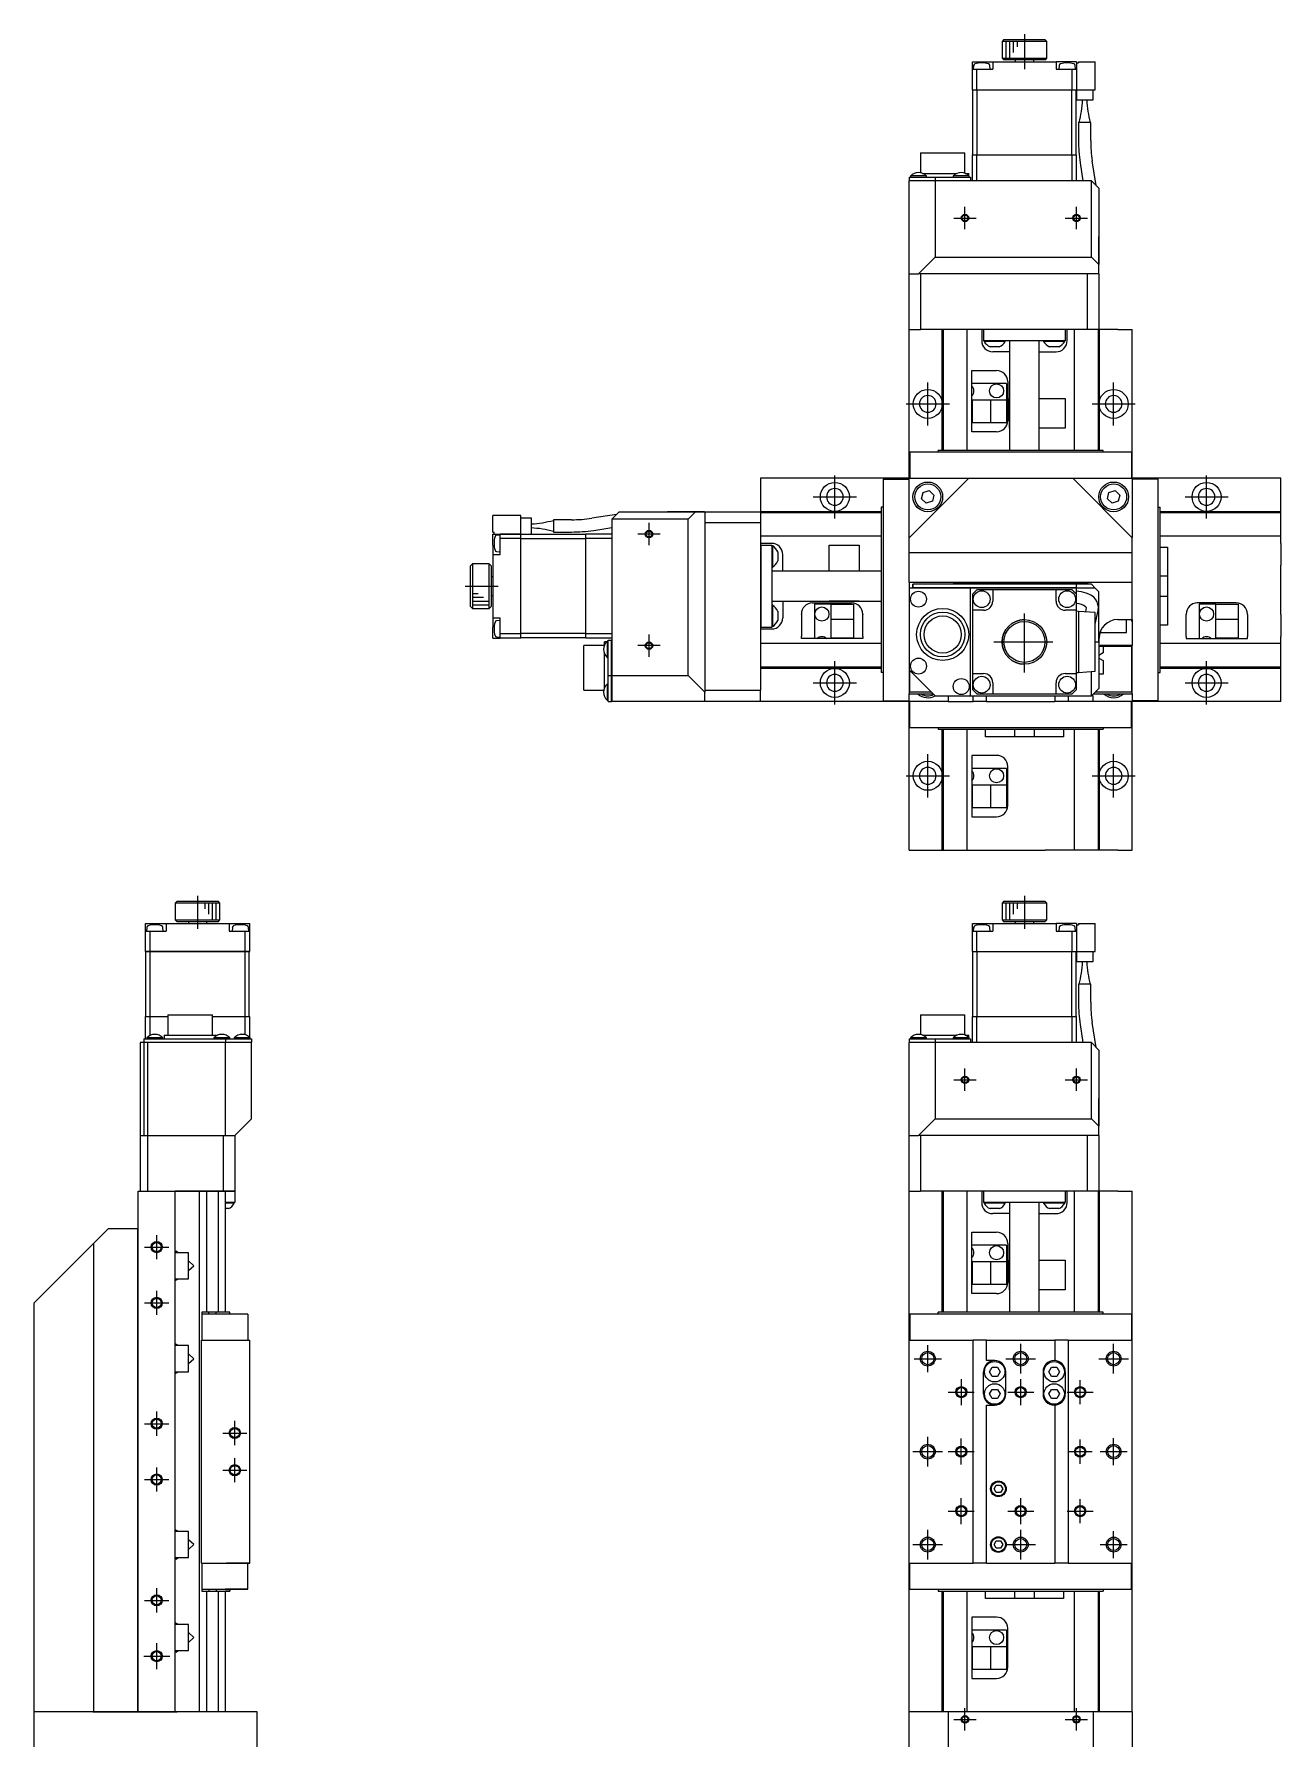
# Model space of a CAD drawing. Extents: x -1 to 923, y -8 to 767.
# Drawn here: x 118 to 453.4, y 308.1 to 766.5 of the extents above; entities that cross this region are included whole.
import ezdxf

# ---------------------------------------------------------------- set-up
doc = ezdxf.new("R2010")
doc.units = 0
doc.header["$LTSCALE"] = 0.5
doc.linetypes.add('CENTER', pattern=[50.8, 31.75, -6.35, 6.35, -6.35])
for name, color, linetype in [('MSM_CENTER', 1, 'CENTER'), ('MSM_CONTINUOUS', 7, 'CONTINUOUS'), ('MSM_NARROW', 5, 'CONTINUOUS')]:
    doc.layers.add(name, color=color, linetype=linetype)

msp = doc.modelspace()

# ---------------------------------------------------------------- linework, layer by layer
at = {"layer": 'MSM_CENTER'}
for p, q in [((384.43, 766.51), (384.43, 757.11)), ((368.43, 714.06), (368.43, 720.06)), ((398.43, 714.06), (398.43, 720.06)), ((365.43, 717.06), (371.43, 717.06)), ((395.43, 717.06), (401.43, 717.06)), ((358.43, 661.26), (358.43, 672.86)), ((408.43, 661.26), (408.43, 672.86)), ((352.63, 667.06), (364.23, 667.06)), ((402.63, 667.06), (414.23, 667.06)), ((333.43, 636.26), (333.43, 647.86)), ((433.43, 636.26), (433.43, 647.86)), ((327.63, 642.06), (339.23, 642.06)), ((427.63, 642.06), (439.23, 642.06)), ((283.43, 629.06), (283.43, 635.06)), ((286.43, 632.06), (280.43, 632.06)), ((233.98, 618.06), (242.88, 618.06)), ((384.43, 594.86), (384.43, 611.26)), ((286.43, 602.06), (280.43, 602.06)), ((283.43, 599.06), (283.43, 605.06)), ((376.23, 603.06), (392.63, 603.06)), ((333.43, 586.26), (333.43, 597.86)), ((433.43, 586.26), (433.43, 597.86)), ((327.63, 592.06), (339.23, 592.06)), ((427.63, 592.06), (439.23, 592.06)), ((358.43, 561.26), (358.43, 572.86)), ((408.43, 561.26), (408.43, 572.86)), ((352.63, 567.06), (364.23, 567.06)), ((402.63, 567.06), (414.23, 567.06)), ((162, 534.77), (162, 525.87)), ((384.43, 534.77), (384.43, 525.87)), ((368.43, 482.32), (368.43, 488.32)), ((398.43, 482.32), (398.43, 488.32)), ((365.43, 485.32), (371.43, 485.32)), ((395.43, 485.32), (401.43, 485.32)), ((147.75, 440.32), (154.25, 440.32)), ((151, 437.07), (151, 443.57)), ((151, 422.07), (151, 428.57)), ((147.75, 425.32), (154.25, 425.32)), ((358.43, 406.67), (358.43, 413.97)), ((383.43, 406.32), (383.43, 414.32)), ((408.43, 406.32), (408.43, 414.32)), ((354.78, 410.32), (362.08, 410.32)), ((379.43, 410.32), (387.43, 410.32)), ((404.43, 410.32), (412.43, 410.32)), ((367.43, 404.82), (367.43, 397.82)), ((383.43, 397.82), (383.43, 404.82)), ((399.43, 398.07), (399.43, 404.57)), ((363.93, 401.32), (370.93, 401.32)), ((379.93, 401.32), (386.93, 401.32)), ((395.93, 401.32), (402.93, 401.32)), ((151, 389.57), (151, 396.07)), ((147.75, 392.82), (154.25, 392.82)), ((168.75, 390.32), (175.25, 390.32)), ((172, 387.07), (172, 393.57)), ((354.43, 385.32), (362.43, 385.32)), ((358.43, 381.32), (358.43, 389.32)), ((363.93, 385.32), (370.93, 385.32)), ((367.43, 381.82), (367.43, 388.82)), ((396.18, 385.32), (402.68, 385.32)), ((399.43, 382.07), (399.43, 388.57)), ((404.78, 385.32), (412.08, 385.32)), ((408.43, 381.67), (408.43, 388.97)), ((151, 374.57), (151, 381.07)), ((172, 377.07), (172, 383.57)), ((147.75, 377.82), (154.25, 377.82)), ((168.75, 380.32), (175.25, 380.32)), ((367.43, 365.82), (367.43, 372.82)), ((383.43, 365.82), (383.43, 372.82)), ((399.43, 366.07), (399.43, 372.57)), ((363.93, 369.32), (370.93, 369.32)), ((379.93, 369.32), (386.93, 369.32)), ((395.93, 369.32), (402.93, 369.32)), ((358.43, 356.32), (358.43, 364.32)), ((383.43, 356.32), (383.43, 364.32)), ((408.43, 356.67), (408.43, 363.97)), ((354.43, 360.32), (362.43, 360.32)), ((379.43, 360.32), (387.43, 360.32)), ((404.78, 360.32), (412.08, 360.32)), ((151, 342.07), (151, 348.57)), ((147.75, 345.32), (154.25, 345.32)), ((147.5, 330.32), (154.5, 330.32)), ((151, 326.82), (151, 333.82)), ((365.43, 313.32), (371.43, 313.32)), ((368.43, 310.32), (368.43, 316.32)), ((395.43, 313.32), (401.43, 313.32)), ((398.43, 310.32), (398.43, 316.32))]:
    msp.add_line(p, q, dxfattribs=at)
at = {"layer": 'MSM_CONTINUOUS'}
for p, q in [((378.93, 765.06), (378.43, 764.56)), ((390.43, 764.56), (378.43, 764.56)), ((378.43, 764.56), (378.43, 760.06)), ((378.93, 765.06), (389.93, 765.06)), ((390.43, 764.56), (389.93, 765.06)), ((390.43, 760.06), (390.43, 764.56)), ((370.43, 751.56), (370.43, 759.06)), ((370.43, 759.06), (375.93, 759.06)), ((370.43, 757.06), (375.93, 757.06)), ((370.77, 758.05), (370.68, 757.06)), ((371.63, 751.56), (371.63, 757.06)), ((375.18, 757.06), (375.09, 758.05)), ((375.93, 759.06), (392.93, 759.06)), ((375.93, 759.06), (375.93, 757.06)), ((378.43, 760.06), (390.43, 760.06)), ((378.43, 760.06), (378.93, 759.56)), ((389.93, 759.56), (378.93, 759.56)), ((381.93, 759.56), (381.93, 759.06)), ((386.93, 759.06), (386.93, 759.56)), ((389.93, 759.56), (390.43, 760.06)), ((392.93, 759.06), (392.93, 757.06)), ((398.43, 759.06), (392.93, 759.06)), ((392.93, 757.06), (398.43, 757.06)), ((393.77, 758.05), (393.68, 757.06)), ((397.23, 751.56), (397.23, 757.06)), ((398.18, 757.06), (398.09, 758.05)), ((398.43, 759.06), (398.43, 748.76)), ((398.43, 758.76), (398.93, 758.76)), ((398.93, 759.06), (398.93, 758.76)), ((398.93, 759.06), (403.43, 759.06)), ((403.43, 751.56), (403.43, 759.06)), ((370.43, 751.56), (371.63, 751.56)), ((370.53, 734.06), (370.53, 751.56)), ((371.63, 751.56), (397.23, 751.56)), ((371.67, 734.06), (371.67, 751.56)), ((397.19, 734.06), (397.19, 751.56)), ((397.23, 751.56), (403.43, 751.56)), ((398.33, 734.06), (398.33, 751.56)), ((402.83, 748.76), (398.43, 748.76)), ((402.83, 751.56), (402.83, 748.76)), ((402.28, 742.76), (398.98, 742.76)), ((398.98, 742.76), (398.98, 737.9)), ((402.28, 737.9), (402.28, 742.76)), ((356.43, 734.56), (368.43, 734.56)), ((356.43, 734.56), (356.43, 729.22)), ((368.43, 729.09), (368.43, 734.56)), ((370.43, 727.06), (370.43, 734.06)), ((370.43, 734.06), (371.63, 734.06)), ((371.63, 727.06), (371.63, 734.06)), ((371.63, 734.06), (397.23, 734.06)), ((397.23, 727.06), (397.23, 734.06)), ((397.23, 734.06), (398.43, 734.06)), ((398.43, 727.16), (398.43, 734.06)), ((357.01, 729.06), (366.35, 729.06)), ((368.51, 729.06), (369.43, 729.06)), ((369.43, 728.5), (369.43, 729.06)), ((399.41, 731.93), (400.18, 727.06)), ((403.72, 725.77), (402.67, 732.45)), ((353.43, 728.06), (353.43, 727.16)), ((353.43, 728.06), (360.43, 728.06)), ((353.53, 727.06), (353.43, 727.16)), ((353.43, 727.16), (360.43, 727.16)), ((353.43, 702.06), (353.43, 727.06)), ((360.43, 727.06), (353.43, 727.06)), ((358.08, 728.36), (353.78, 728.36)), ((353.78, 728.36), (353.78, 728.06)), ((358.08, 728.06), (358.08, 728.36)), ((360.43, 728.06), (369.93, 728.06)), ((360.43, 728.06), (360.43, 727.16)), ((360.43, 727.16), (369.93, 727.16)), ((360.47, 727.06), (360.43, 727.16)), ((360.43, 727.06), (360.43, 706.56)), ((402.43, 727.06), (360.43, 727.06)), ((369.58, 728.36), (365.28, 728.36)), ((365.28, 728.36), (365.28, 728.06)), ((369.58, 728.06), (369.58, 728.36)), ((369.93, 727.16), (369.83, 727.06)), ((369.93, 728.06), (369.93, 727.16)), ((398.33, 727.06), (398.43, 727.16)), ((402.43, 706.56), (402.43, 727.06)), ((402.43, 727.06), (404.43, 725.06)), ((404.43, 725.06), (404.43, 704.56)), ((404.43, 725.06), (404.43, 712.06)), ((404.43, 702.06), (404.43, 712.06)), ((355.93, 702.06), (360.43, 706.56)), ((360.43, 706.56), (402.43, 706.56)), ((402.43, 706.56), (404.43, 704.56)), ((353.43, 687.06), (353.43, 702.06)), ((353.43, 702.06), (355.93, 702.06)), ((384.43, 702.06), (355.93, 702.06)), ((384.43, 702.06), (356.43, 702.06)), ((356.43, 702.06), (356.43, 687.06)), ((404.43, 702.06), (384.43, 702.06)), ((401.43, 702.06), (384.43, 702.06)), ((401.43, 687.06), (401.43, 702.06)), ((404.43, 702.06), (404.43, 687.06)), ((353.43, 647.06), (353.43, 687.06)), ((353.43, 687.06), (356.43, 687.06)), ((401.43, 687.06), (356.43, 687.06)), ((362.33, 654.56), (362.33, 687.06)), ((362.63, 654.56), (362.63, 687.06)), ((368.98, 654.56), (368.98, 687.06)), ((372.93, 687.06), (372.93, 684.06)), ((373.43, 687.06), (373.43, 684.06)), ((395.43, 684.06), (373.43, 684.06)), ((373.58, 684.06), (373.58, 683.86)), ((379.28, 683.86), (373.58, 683.86)), ((379.28, 683.86), (379.28, 684.06)), ((380.43, 684.06), (380.43, 654.56)), ((388.43, 654.56), (388.43, 684.06)), ((389.58, 684.06), (389.58, 683.86)), ((395.28, 683.86), (389.58, 683.86)), ((395.28, 683.86), (395.28, 684.06)), ((395.43, 687.06), (395.43, 684.06)), ((395.93, 684.06), (395.93, 687.06)), ((397.88, 654.56), (397.88, 687.06)), ((404.53, 687.06), (401.43, 687.06)), ((404.23, 687.06), (404.23, 654.56)), ((404.53, 687.06), (404.53, 654.56)), ((409.53, 687.06), (404.53, 687.06)), ((409.53, 687.06), (413.43, 687.06)), ((413.43, 647.06), (413.43, 687.06)), ((377.65, 682.41), (375.21, 682.41)), ((380.43, 681.06), (375.93, 681.06)), ((388.43, 681.06), (392.93, 681.06)), ((393.65, 682.41), (391.21, 682.41)), ((370.3, 676.06), (376.93, 676.06)), ((370.3, 659.56), (370.3, 676.06)), ((379.63, 672.56), (370.3, 672.56)), ((379.63, 672.56), (379.63, 662.06)), ((379.93, 673.06), (379.93, 662.56)), ((379.63, 668.06), (370.3, 668.06)), ((370.43, 662.06), (370.43, 668.06)), ((375.43, 662.06), (375.43, 668.06)), ((380.43, 660.56), (380.43, 668.56)), ((388.43, 668.56), (395.43, 668.56)), ((395.43, 668.56), (395.43, 660.56)), ((370.3, 662.06), (379.63, 662.06)), ((395.43, 660.56), (388.43, 660.56)), ((376.93, 659.56), (370.3, 659.56)), ((353.63, 654.06), (353.63, 647.06)), ((413.23, 654.06), (353.63, 654.06)), ((405.63, 654.56), (361.23, 654.56)), ((361.23, 654.06), (361.23, 654.56)), ((405.63, 654.06), (405.63, 654.56)), ((413.23, 654.06), (413.23, 647.06)), ((313.43, 647.06), (313.43, 635.06)), ((353.43, 647.06), (313.43, 647.06)), ((346.43, 646.86), (346.43, 587.26)), ((346.43, 646.86), (353.43, 646.86)), ((353.43, 631.06), (369.43, 647.06)), ((353.43, 631.26), (353.43, 647.06)), ((353.43, 647.06), (369.43, 647.06)), ((369.43, 647.06), (397.43, 647.06)), ((397.43, 647.06), (413.43, 631.06)), ((397.43, 647.06), (413.43, 647.06)), ((413.43, 647.06), (413.43, 631.16)), ((453.43, 647.06), (413.43, 647.06)), ((420.43, 646.86), (413.43, 646.86)), ((420.43, 587.26), (420.43, 646.86)), ((453.43, 629.56), (453.43, 647.06)), ((356.77, 641.56), (357.17, 643.25)), ((357.17, 643.25), (358.83, 643.75)), ((358.83, 643.75), (360.09, 642.56)), ((360.09, 642.56), (359.69, 640.88)), ((406.77, 641.56), (407.17, 643.25)), ((407.17, 643.25), (408.83, 643.75)), ((408.83, 643.75), (410.09, 642.56)), ((410.09, 642.56), (409.69, 640.88)), ((274.72, 637.36), (268.05, 636.3)), ((273.43, 636.06), (275.43, 638.06)), ((275.43, 638.06), (295.93, 638.06)), ((275.43, 638.06), (288.43, 638.06)), ((298.33, 638.06), (288.43, 638.06)), ((293.93, 636.06), (295.93, 638.06)), ((295.93, 638.06), (298.33, 638.06)), ((298.43, 637.96), (298.33, 638.06)), ((298.43, 638.06), (313.33, 638.06)), ((298.43, 637.96), (298.43, 618.07)), ((313.43, 637.96), (313.33, 638.06)), ((313.43, 638.16), (345.93, 638.16)), ((313.43, 637.86), (345.93, 637.86)), ((345.93, 639.26), (345.93, 594.86)), ((346.43, 639.26), (345.93, 639.26)), ((358.03, 640.38), (356.77, 641.56)), ((359.69, 640.88), (358.03, 640.38)), ((408.03, 640.38), (406.77, 641.56)), ((409.69, 640.88), (408.03, 640.38)), ((420.43, 639.26), (420.93, 639.26)), ((420.93, 594.86), (420.93, 639.26)), ((420.93, 638.16), (453.43, 638.16)), ((420.93, 637.86), (453.43, 637.86)), ((248.93, 637.06), (241.43, 637.06)), ((241.43, 632.56), (241.43, 637.06)), ((248.93, 637.06), (241.43, 637.06)), ((248.93, 630.86), (248.93, 637.06)), ((248.93, 636.46), (251.73, 636.46)), ((248.93, 636.46), (251.73, 636.46)), ((251.73, 636.46), (251.73, 632.06)), ((257.73, 635.91), (257.73, 632.61)), ((262.59, 635.91), (257.73, 635.91)), ((268.56, 633.04), (273.43, 633.81)), ((293.93, 636.06), (273.43, 636.06)), ((273.43, 636.06), (273.43, 594.06)), ((293.93, 594.06), (293.93, 636.06)), ((298.43, 635.06), (298.43, 618.07)), ((313.43, 635.06), (298.43, 635.06)), ((313.43, 635.06), (313.43, 590.06)), ((241.43, 632.56), (241.73, 632.56)), ((241.43, 632.06), (248.93, 632.06)), ((241.43, 629.06), (241.43, 632.06)), ((241.43, 629.06), (241.43, 626.56)), ((241.73, 632.06), (241.73, 632.56)), ((243.43, 631.81), (242.44, 631.73)), ((248.93, 632.06), (243.43, 632.06)), ((243.43, 630.86), (243.43, 632.06)), ((248.93, 630.86), (243.43, 630.86)), ((243.43, 626.56), (243.43, 630.86)), ((248.93, 632.06), (251.73, 632.06)), ((266.43, 631.96), (248.93, 631.96)), ((266.43, 631.96), (248.93, 631.96)), ((248.93, 605.26), (248.93, 630.86)), ((266.43, 630.82), (248.93, 630.82)), ((257.73, 632.61), (262.59, 632.61)), ((266.43, 630.86), (266.43, 632.06)), ((273.33, 632.06), (266.43, 632.06)), ((273.43, 630.86), (266.43, 630.86)), ((266.43, 605.26), (266.43, 630.86)), ((273.43, 631.96), (273.33, 632.06)), ((345.93, 631.51), (313.43, 631.51)), ((316.43, 629.56), (313.43, 629.56)), ((313.43, 629.06), (313.53, 629.06)), ((313.53, 629.06), (313.53, 607.06)), ((313.53, 629.06), (316.43, 629.06)), ((316.43, 629.06), (316.43, 607.06)), ((316.63, 628.91), (316.43, 628.91)), ((316.63, 628.91), (316.63, 623.21)), ((331.93, 629.06), (339.93, 629.06)), ((331.93, 622.06), (331.93, 629.06)), ((339.93, 629.06), (339.93, 622.06)), ((353.43, 631.26), (353.53, 631.26)), ((353.43, 619.06), (353.43, 631.26)), ((353.53, 631.26), (353.53, 631.16)), ((413.43, 631.16), (413.33, 631.16)), ((413.43, 619.06), (413.43, 631.16)), ((453.43, 631.51), (420.93, 631.51)), ((420.93, 628.56), (422.93, 628.56)), ((422.93, 628.56), (422.93, 620.77)), ((453.43, 629.56), (453.43, 623.66)), ((235.93, 624.06), (235.43, 623.56)), ((235.43, 612.56), (235.43, 623.56)), ((240.43, 624.06), (235.93, 624.06)), ((235.93, 624.06), (235.93, 612.06)), ((240.93, 623.56), (240.43, 624.06)), ((240.43, 612.06), (240.43, 624.06)), ((240.93, 623.56), (240.93, 612.56)), ((241.43, 626.56), (243.43, 626.56)), ((241.43, 626.56), (241.43, 607.06)), ((242.44, 627.4), (243.43, 627.31)), ((318.08, 627.29), (318.08, 624.84)), ((319.43, 622.06), (319.43, 626.56)), ((413.43, 627.06), (353.43, 627.06)), ((453.43, 610.47), (453.43, 623.66)), ((241.43, 620.56), (240.93, 620.56)), ((316.43, 623.21), (316.63, 623.21)), ((345.93, 622.06), (316.43, 622.06)), ((353.43, 619.16), (353.53, 619.06)), ((413.43, 619.06), (353.43, 619.06)), ((353.43, 619.06), (353.43, 617.56)), ((353.43, 619.06), (353.43, 617.56)), ((365.43, 618.76), (365.43, 619.06)), ((401.43, 619.06), (401.43, 618.76)), ((401.43, 619.06), (401.43, 618.76)), ((413.33, 619.06), (413.43, 619.16)), ((413.43, 609.06), (413.43, 619.06)), ((422.93, 620.77), (420.93, 620.77)), ((422.93, 620.77), (422.93, 607.56)), ((240.93, 615.56), (241.43, 615.56)), ((298.43, 618.07), (298.43, 589.56)), ((298.43, 618.07), (298.43, 590.06)), ((353.43, 617.56), (353.43, 595.56)), ((403.43, 617.56), (353.43, 617.56)), ((354.43, 618.56), (354.43, 617.56)), ((402.43, 618.56), (354.43, 618.56)), ((354.43, 617.56), (354.43, 618.56)), ((354.43, 617.66), (398.43, 617.66)), ((401.43, 618.76), (365.43, 618.76)), ((369.93, 588.56), (369.93, 617.56)), ((371.63, 617.06), (370.43, 615.86)), ((370.43, 615.86), (370.43, 590.26)), ((397.23, 617.06), (371.63, 617.06)), ((375.93, 617.06), (375.93, 614.06)), ((392.93, 614.06), (392.93, 617.06)), ((398.43, 615.86), (397.23, 617.06)), ((398.43, 617.66), (398.33, 617.56)), ((398.43, 617.66), (398.43, 618.56)), ((398.43, 615.86), (398.43, 617.56)), ((398.43, 590.26), (398.43, 615.86)), ((403.43, 617.56), (402.43, 618.56)), ((404.43, 616.56), (403.43, 617.56)), ((404.43, 603.06), (404.43, 616.56)), ((420.93, 615.36), (422.93, 615.36)), ((235.43, 612.56), (235.93, 612.06)), ((235.93, 612.06), (240.43, 612.06)), ((240.43, 612.06), (240.93, 612.56)), ((316.43, 614.06), (345.93, 614.06)), ((316.63, 612.91), (316.43, 612.91)), ((316.63, 612.91), (316.63, 607.21)), ((318.08, 611.29), (318.08, 608.84)), ((319.43, 614.06), (319.43, 609.56)), ((324.43, 610.47), (324.43, 610.56)), ((324.43, 610.47), (324.43, 604.56)), ((327.43, 613.56), (337.93, 613.56)), ((332.43, 613.26), (327.93, 613.26)), ((327.93, 613.26), (327.93, 603.94)), ((339.93, 614.06), (331.93, 614.06)), ((332.43, 609.06), (332.43, 613.26)), ((332.43, 613.26), (338.43, 613.26)), ((338.43, 613.26), (338.43, 609.06)), ((340.93, 610.56), (340.93, 610.47)), ((340.93, 604.56), (340.93, 610.47)), ((373.43, 611.56), (370.43, 611.56)), ((398.43, 611.56), (395.43, 611.56)), ((398.93, 611.28), (398.43, 611.31)), ((398.93, 611.28), (398.93, 594.85)), ((403.43, 610.96), (398.93, 611.28)), ((401.08, 612.27), (400.82, 611.15)), ((400.96, 612.43), (401.04, 612.33)), ((401.04, 612.33), (401.08, 612.26)), ((403.43, 607.8), (404.3, 611.52)), ((403.43, 595.16), (403.43, 610.96)), ((427.93, 610.56), (427.93, 610.47)), ((427.93, 604.56), (427.93, 610.47)), ((441.43, 613.56), (430.93, 613.56)), ((435.93, 613.26), (431.43, 613.26)), ((431.43, 613.26), (431.43, 603.94)), ((435.93, 609.06), (435.93, 613.26)), ((435.93, 613.26), (441.93, 613.26)), ((441.93, 613.26), (441.93, 609.06)), ((444.43, 610.47), (444.43, 610.56)), ((444.43, 610.47), (444.43, 604.56)), ((453.43, 610.47), (453.43, 604.56)), ((241.43, 609.56), (243.43, 609.56)), ((241.43, 604.06), (241.43, 607.06)), ((243.43, 608.81), (242.44, 608.73)), ((243.43, 605.26), (243.43, 609.56)), ((243.43, 604.06), (243.43, 605.26)), ((248.93, 605.26), (243.43, 605.26)), ((266.43, 605.31), (248.93, 605.31)), ((248.93, 604.06), (248.93, 605.26)), ((266.43, 604.06), (266.43, 605.26)), ((273.43, 605.26), (266.43, 605.26)), ((313.53, 607.06), (313.43, 607.06)), ((313.43, 606.56), (316.43, 606.56)), ((313.53, 607.06), (316.43, 607.06)), ((316.43, 607.21), (316.63, 607.21)), ((338.43, 609.06), (332.43, 609.06)), ((332.43, 604.06), (332.43, 609.06)), ((338.43, 609.06), (338.43, 604.06)), ((404.93, 606.02), (404.93, 605.56)), ((404.93, 605.56), (411.93, 605.56)), ((409.53, 609.06), (413.43, 609.06)), ((411.93, 605.56), (411.93, 609.06)), ((413.33, 608.56), (413.33, 609.06)), ((413.43, 608.56), (413.33, 608.56)), ((413.43, 609.06), (413.43, 602.06)), ((422.93, 607.56), (420.93, 607.56)), ((441.93, 609.06), (435.93, 609.06)), ((435.93, 604.06), (435.93, 609.06)), ((441.93, 609.06), (441.93, 604.06)), ((241.43, 604.06), (243.43, 604.06)), ((242.44, 604.4), (243.43, 604.31)), ((248.93, 604.06), (243.43, 604.06)), ((266.43, 604.16), (248.93, 604.16)), ((265.93, 590.06), (265.93, 602.06)), ((271.4, 602.06), (265.93, 602.06)), ((273.43, 604.06), (266.43, 604.06)), ((271.43, 602.14), (271.43, 603.06)), ((271.99, 603.06), (271.43, 603.06)), ((272.43, 603.21), (272.14, 603.21)), ((272.14, 603.21), (272.14, 598.91)), ((272.43, 587.06), (272.43, 603.56)), ((272.43, 603.56), (273.33, 603.56)), ((272.43, 603.56), (273.33, 603.56)), ((273.33, 587.06), (273.33, 603.56)), ((273.33, 603.56), (273.43, 603.46)), ((273.43, 603.46), (273.33, 603.56)), ((345.93, 602.62), (313.43, 602.62)), ((324.43, 603.94), (324.43, 604.56)), ((340.93, 603.94), (324.43, 603.94)), ((338.43, 604.06), (332.43, 604.06)), ((332.43, 604.06), (332.43, 603.94)), ((338.43, 603.94), (338.43, 604.06)), ((340.93, 604.56), (340.93, 603.94)), ((403.43, 603.06), (404.43, 603.06)), ((404.43, 603.06), (404.43, 590.56)), ((404.53, 602.56), (404.43, 602.56)), ((404.43, 601.96), (413.23, 601.96)), ((404.53, 602.56), (404.53, 604.06)), ((413.43, 602.06), (404.83, 602.06)), ((404.83, 602.06), (404.83, 601.96)), ((404.83, 602.06), (404.83, 601.96)), ((405.63, 601.96), (405.63, 600.09)), ((413.23, 601.96), (413.23, 589.56)), ((413.43, 589.06), (413.43, 602.06)), ((453.43, 602.62), (420.93, 602.62)), ((427.93, 604.56), (427.93, 603.94)), ((427.93, 603.94), (444.43, 603.94)), ((441.93, 604.06), (435.93, 604.06)), ((435.93, 604.06), (435.93, 603.94)), ((441.93, 603.94), (441.93, 604.06)), ((444.43, 603.94), (444.43, 604.56)), ((453.43, 587.06), (453.43, 604.56)), ((271.43, 590.64), (271.43, 599.99)), ((272.14, 598.91), (272.43, 598.91)), ((345.93, 596.26), (313.43, 596.26)), ((405.63, 600.09), (404.44, 599.4)), ((404.44, 598.73), (405.63, 598.04)), ((405.63, 598.04), (405.63, 594.36)), ((453.43, 596.26), (420.93, 596.26)), ((272.43, 591.71), (272.14, 591.71)), ((272.14, 591.71), (272.14, 587.41)), ((272.43, 594.06), (273.33, 594.06)), ((273.43, 594.11), (273.33, 594.06)), ((273.43, 594.06), (273.43, 587.06)), ((273.43, 594.06), (293.93, 594.06)), ((298.43, 589.56), (293.93, 594.06)), ((345.93, 595.96), (313.43, 595.96)), ((346.43, 594.86), (345.93, 594.86)), ((353.43, 595.56), (360.43, 588.56)), ((353.43, 595.56), (353.43, 589.06)), ((353.43, 595.56), (353.43, 594.56)), ((353.43, 591.56), (353.43, 589.06)), ((353.63, 589.56), (353.63, 595.36)), ((370.43, 594.56), (373.43, 594.56)), ((375.93, 592.06), (375.93, 589.06)), ((392.93, 589.06), (392.93, 592.06)), ((395.43, 594.56), (398.43, 594.56)), ((398.43, 594.81), (398.93, 594.85)), ((398.93, 594.85), (403.43, 595.16)), ((402.43, 588.56), (402.43, 595.09)), ((405.63, 594.36), (404.43, 594.36)), ((420.43, 594.86), (420.93, 594.86)), ((453.43, 595.96), (420.93, 595.96)), ((265.93, 590.06), (271.27, 590.06)), ((272.14, 587.41), (272.43, 587.41)), ((272.43, 587.06), (273.33, 587.06)), ((273.43, 587.16), (273.33, 587.06)), ((298.33, 587.06), (273.43, 587.06)), ((298.33, 587.06), (298.43, 587.16)), ((298.43, 590.06), (313.43, 590.06)), ((298.43, 587.06), (298.43, 589.56)), ((313.33, 587.06), (298.43, 587.06)), ((313.33, 587.06), (313.43, 587.16)), ((313.43, 587.06), (313.43, 590.06)), ((353.43, 587.06), (313.43, 587.06)), ((346.43, 587.26), (353.43, 587.26)), ((353.43, 589.06), (359.93, 589.06)), ((353.43, 587.06), (353.43, 589.06)), ((363.93, 587.06), (353.43, 587.06)), ((353.43, 547.06), (353.43, 587.06)), ((359.43, 589.56), (353.63, 589.56)), ((353.63, 580.06), (353.63, 587.06)), ((360.43, 588.56), (402.43, 588.56)), ((363.93, 588.56), (363.93, 587.06)), ((363.93, 587.06), (370.63, 587.06)), ((370.43, 590.26), (371.63, 589.06)), ((370.63, 587.06), (370.63, 588.56)), ((374.23, 587.06), (370.63, 587.06)), ((371.63, 589.06), (397.23, 589.06)), ((374.23, 587.06), (374.23, 588.56)), ((374.23, 587.06), (392.63, 587.06)), ((392.63, 588.56), (392.63, 587.06)), ((402.93, 587.06), (392.63, 587.06)), ((396.23, 588.56), (396.23, 587.06)), ((397.23, 589.06), (398.43, 590.26)), ((404.43, 590.56), (402.43, 588.56)), ((402.93, 588.56), (402.43, 588.56)), ((402.93, 589.06), (413.43, 589.06)), ((402.93, 587.06), (402.93, 588.56)), ((413.43, 587.06), (402.93, 587.06)), ((413.23, 589.56), (403.43, 589.56)), ((413.23, 580.06), (413.23, 587.06)), ((413.43, 589.06), (413.43, 587.06)), ((420.43, 587.26), (413.43, 587.26)), ((413.43, 547.06), (413.43, 587.06)), ((453.43, 587.06), (413.43, 587.06)), ((353.63, 580.06), (413.23, 580.06)), ((361.23, 580.06), (361.23, 579.56)), ((361.23, 579.56), (405.63, 579.56)), ((362.33, 547.06), (362.33, 579.56)), ((362.63, 547.06), (362.63, 579.56)), ((368.98, 547.06), (368.98, 579.56)), ((373.93, 577.56), (373.93, 579.56)), ((381.72, 579.56), (381.72, 577.56)), ((387.14, 577.56), (387.14, 579.56)), ((394.93, 579.56), (394.93, 577.56)), ((397.88, 547.06), (397.88, 579.56)), ((404.23, 579.56), (404.23, 547.06)), ((404.53, 579.56), (404.53, 547.06)), ((405.63, 580.06), (405.63, 579.56)), ((387.14, 577.56), (373.93, 577.56)), ((394.93, 577.56), (387.14, 577.56)), ((376.93, 572.56), (370.3, 572.56)), ((370.3, 572.56), (370.3, 556.06)), ((379.63, 569.06), (370.3, 569.06)), ((379.63, 569.06), (379.63, 558.56)), ((379.93, 559.06), (379.93, 569.56)), ((379.63, 564.56), (370.3, 564.56)), ((370.43, 558.56), (370.43, 564.56)), ((375.43, 558.56), (375.43, 564.56)), ((370.3, 558.56), (379.63, 558.56)), ((370.3, 556.06), (376.93, 556.06)), ((353.43, 547.06), (362.63, 547.06)), ((362.63, 547.06), (368.98, 547.06)), ((368.98, 547.06), (376.84, 547.06)), ((376.84, 547.06), (390.02, 547.06)), ((404.53, 547.06), (390.02, 547.06)), ((409.53, 547.06), (404.53, 547.06)), ((409.53, 547.06), (413.43, 547.06)), ((156.5, 533.32), (156, 532.82)), ((156, 532.82), (156, 528.32)), ((168, 532.82), (156, 532.82)), ((156.5, 533.32), (167.5, 533.32)), ((168, 532.82), (167.5, 533.32)), ((168, 528.32), (168, 532.82)), ((378.93, 533.32), (378.43, 532.82)), ((390.43, 532.82), (378.43, 532.82)), ((378.43, 532.82), (378.43, 528.32)), ((378.93, 533.32), (389.93, 533.32)), ((390.43, 532.82), (389.93, 533.32)), ((390.43, 528.32), (390.43, 532.82)), ((148, 527.32), (176, 527.32)), ((148, 519.82), (148, 527.32)), ((153.5, 527.32), (153.5, 525.32)), ((156, 528.32), (156.5, 527.82)), ((156, 528.32), (168, 528.32)), ((167.5, 527.82), (156.5, 527.82)), ((159.5, 527.82), (159.5, 527.32)), ((164.5, 527.32), (164.5, 527.82)), ((167.5, 527.82), (168, 528.32)), ((170.5, 527.32), (170.5, 525.32)), ((176, 519.82), (176, 527.32)), ((370.43, 527.32), (375.93, 527.32)), ((370.43, 519.82), (370.43, 527.32)), ((375.93, 527.32), (392.93, 527.32)), ((375.93, 527.32), (375.93, 525.32)), ((378.43, 528.32), (390.43, 528.32)), ((378.43, 528.32), (378.93, 527.82)), ((389.93, 527.82), (378.93, 527.82)), ((381.93, 527.82), (381.93, 527.32)), ((386.93, 527.32), (386.93, 527.82)), ((389.93, 527.82), (390.43, 528.32)), ((398.43, 527.32), (392.93, 527.32)), ((392.93, 527.32), (392.93, 525.32)), ((398.43, 527.32), (398.43, 517.02)), ((398.93, 527.32), (403.43, 527.32)), ((398.93, 527.32), (398.93, 527.02)), ((403.43, 519.82), (403.43, 527.32)), ((148, 525.32), (153.5, 525.32)), ((148.34, 526.31), (148.25, 525.32)), ((149.2, 519.82), (149.2, 525.32)), ((152.75, 525.32), (152.66, 526.31)), ((170.5, 525.32), (176, 525.32)), ((171.34, 526.31), (171.25, 525.32)), ((174.8, 519.82), (174.8, 525.32)), ((175.75, 525.32), (175.66, 526.31)), ((370.43, 525.32), (375.93, 525.32)), ((370.77, 526.31), (370.68, 525.32)), ((371.63, 519.82), (371.63, 525.32)), ((375.18, 525.32), (375.09, 526.31)), ((392.93, 525.32), (398.43, 525.32)), ((393.77, 526.31), (393.68, 525.32)), ((397.23, 519.82), (397.23, 525.32)), ((398.18, 525.32), (398.09, 526.31)), ((398.43, 527.02), (398.93, 527.02)), ((176, 519.82), (148, 519.82)), ((148, 519.82), (176, 519.82)), ((148.1, 502.32), (148.1, 519.82)), ((149.24, 502.32), (149.24, 519.82)), ((174.76, 502.32), (174.76, 519.82)), ((175.9, 502.32), (175.9, 519.82)), ((370.43, 519.82), (371.63, 519.82)), ((370.53, 502.32), (370.53, 519.82)), ((371.63, 519.82), (397.23, 519.82)), ((371.67, 502.32), (371.67, 519.82)), ((397.19, 502.32), (397.19, 519.82)), ((397.23, 519.82), (403.43, 519.82)), ((398.33, 502.32), (398.33, 519.82)), ((402.83, 519.82), (402.83, 517.02)), ((402.83, 517.02), (398.43, 517.02)), ((402.28, 511.02), (398.98, 511.02)), ((398.98, 511.02), (398.98, 506.16)), ((402.28, 506.16), (402.28, 511.02)), ((148, 502.32), (154, 502.32)), ((148, 496.32), (148, 502.32)), ((149.2, 497.22), (149.2, 502.32)), ((154, 502.82), (166, 502.82)), ((154, 502.82), (154, 497.32)), ((166, 497.32), (166, 502.82)), ((166, 502.32), (176, 502.32)), ((174.8, 497.41), (174.8, 502.32)), ((176, 496.76), (176, 502.32)), ((356.43, 502.82), (368.43, 502.82)), ((356.43, 502.82), (356.43, 497.48)), ((368.43, 497.35), (368.43, 502.82)), ((370.43, 495.32), (370.43, 502.32)), ((370.43, 502.32), (371.63, 502.32)), ((371.63, 495.32), (371.63, 502.32)), ((371.63, 502.32), (397.23, 502.32)), ((397.23, 495.32), (397.23, 502.32)), ((397.23, 502.32), (398.43, 502.32)), ((398.43, 495.42), (398.43, 502.32)), ((399.41, 500.19), (400.18, 495.32)), ((403.72, 494.03), (402.67, 500.7)), ((147.4, 495.32), (146.5, 495.32)), ((146.5, 495.32), (146.5, 455.32)), ((147.4, 495.32), (147.5, 495.22)), ((147.5, 496.32), (176.5, 496.32)), ((147.5, 496.32), (147.5, 495.42)), ((147.5, 495.42), (147.6, 495.32)), ((147.5, 495.42), (176.5, 495.42)), ((147.5, 495.42), (147.6, 495.32)), ((176.5, 495.32), (147.5, 495.32)), ((147.5, 495.32), (147.5, 470.32)), ((148.35, 496.61), (148.35, 496.32)), ((152.65, 496.61), (148.35, 496.61)), ((148.5, 495.32), (148.5, 455.32)), ((152.65, 496.32), (152.65, 496.61)), ((153, 497.32), (167, 497.32)), ((153, 497.32), (153, 496.32)), ((166.35, 496.61), (166.35, 496.32)), ((170.65, 496.61), (166.35, 496.61)), ((167, 497.12), (167, 497.32)), ((169.46, 495.32), (169.5, 495.42)), ((169.5, 496.32), (169.5, 495.42)), ((169.5, 470.32), (169.5, 495.32)), ((170.65, 496.32), (170.65, 496.61)), ((171.85, 496.61), (171.85, 496.32)), ((176.15, 496.61), (171.85, 496.61)), ((176.15, 496.32), (176.15, 496.61)), ((176.4, 495.32), (176.5, 495.42)), ((176.4, 495.32), (176.5, 495.42)), ((176.5, 496.32), (176.5, 495.42)), ((176.5, 474.82), (176.5, 495.32)), ((353.43, 496.32), (360.43, 496.32)), ((353.43, 496.32), (353.43, 495.42)), ((353.43, 495.42), (360.43, 495.42)), ((353.53, 495.32), (353.43, 495.42)), ((353.43, 470.32), (353.43, 495.32)), ((360.43, 495.32), (353.43, 495.32)), ((355.93, 496.61), (353.78, 496.61)), ((353.78, 496.61), (353.78, 496.32)), ((358.08, 496.61), (355.93, 496.61)), ((357.01, 497.32), (366.35, 497.32)), ((358.08, 496.32), (358.08, 496.61)), ((360.43, 496.32), (369.93, 496.32)), ((360.43, 496.32), (360.43, 495.42)), ((360.43, 495.42), (369.93, 495.42)), ((360.47, 495.32), (360.43, 495.42)), ((402.43, 495.32), (360.43, 495.32)), ((360.43, 495.32), (360.43, 474.82)), ((369.58, 496.61), (365.28, 496.61)), ((365.28, 496.61), (365.28, 496.32)), ((368.51, 497.32), (369.43, 497.32)), ((369.43, 496.76), (369.43, 497.32)), ((369.58, 496.32), (369.58, 496.61)), ((369.93, 495.42), (369.83, 495.32)), ((369.93, 496.32), (369.93, 495.42)), ((398.43, 495.42), (398.33, 495.32)), ((402.43, 495.32), (404.43, 493.32)), ((402.43, 474.82), (402.43, 495.32)), ((404.43, 493.32), (404.43, 472.82)), ((404.43, 493.32), (404.43, 480.32)), ((404.43, 470.32), (404.43, 480.32)), ((172, 470.32), (176.5, 474.82)), ((172, 470.32), (176.5, 474.82)), ((355.93, 470.32), (360.43, 474.82)), ((360.43, 474.82), (402.43, 474.82)), ((402.43, 474.82), (404.43, 472.82)), ((146.5, 470.32), (172, 470.32)), ((169, 455.32), (169, 470.32)), ((172, 470.32), (172, 452.32)), ((353.43, 455.32), (353.43, 470.32)), ((353.43, 470.32), (355.93, 470.32)), ((384.43, 470.32), (355.93, 470.32)), ((384.43, 470.32), (356.43, 470.32)), ((356.43, 470.32), (356.43, 455.32)), ((404.43, 470.32), (384.43, 470.32)), ((401.43, 470.32), (384.43, 470.32)), ((401.43, 455.32), (401.43, 470.32)), ((404.43, 470.32), (404.43, 455.32)), ((146, 315.32), (146, 455.32)), ((146, 455.32), (172, 455.32)), ((156, 315.32), (156, 455.32)), ((171.9, 455.32), (156, 455.32)), ((162.5, 315.32), (162.5, 455.32)), ((164.46, 422.82), (164.46, 455.32)), ((166, 455.32), (172, 455.32)), ((167.54, 455.32), (167.54, 422.82)), ((169.5, 422.82), (169.5, 455.32)), ((353.43, 315.32), (353.43, 455.32)), ((353.43, 455.32), (356.43, 455.32)), ((401.43, 455.32), (356.43, 455.32)), ((362.33, 422.82), (362.33, 455.32)), ((362.63, 422.82), (362.63, 455.32)), ((368.98, 422.82), (368.98, 455.32)), ((372.93, 455.32), (372.93, 452.32)), ((373.43, 455.32), (373.43, 452.32)), ((395.43, 455.32), (395.43, 452.32)), ((395.93, 452.32), (395.93, 455.32)), ((397.88, 422.82), (397.88, 455.32)), ((404.53, 455.32), (401.43, 455.32)), ((404.23, 455.32), (404.23, 422.82)), ((409.53, 455.32), (404.53, 455.32)), ((404.53, 455.32), (404.53, 422.82)), ((409.53, 455.32), (413.43, 455.32)), ((413.43, 315.32), (413.43, 455.32)), ((172, 452.32), (169.5, 452.32)), ((172, 452.32), (169.5, 452.32)), ((171.85, 452.12), (169.5, 452.12)), ((170.22, 450.67), (169.5, 450.67)), ((171.85, 452.12), (171.85, 452.32)), ((395.43, 452.32), (373.43, 452.32)), ((373.58, 452.32), (373.58, 452.12)), ((379.28, 452.12), (373.58, 452.12)), ((377.65, 450.67), (375.21, 450.67)), ((380.43, 449.32), (375.93, 449.32)), ((379.28, 452.12), (379.28, 452.32)), ((380.43, 452.32), (380.43, 422.82)), ((388.43, 422.82), (388.43, 452.32)), ((388.43, 449.32), (392.93, 449.32)), ((389.58, 452.32), (389.58, 452.12)), ((395.28, 452.12), (389.58, 452.12)), ((393.65, 450.67), (391.21, 450.67)), ((395.28, 452.12), (395.28, 452.32)), ((138, 445.32), (118, 425.32)), ((138, 445.32), (146, 445.32)), ((145.9, 315.32), (145.9, 445.32)), ((134, 441.32), (134, 315.32)), ((370.3, 444.32), (376.93, 444.32)), ((370.3, 427.82), (370.3, 444.32)), ((379.63, 440.82), (370.3, 440.82)), ((379.63, 440.82), (379.63, 430.32)), ((379.93, 441.32), (379.93, 430.82)), ((156.12, 439.22), (156, 439.06)), ((159.5, 438.82), (156, 438.82)), ((156.87, 438.82), (156.12, 439.22)), ((159.5, 431.82), (159.5, 438.82)), ((161, 435.32), (159.5, 436.64)), ((379.63, 436.32), (370.3, 436.32)), ((370.43, 430.32), (370.43, 436.32)), ((375.43, 430.32), (375.43, 436.32)), ((380.43, 428.82), (380.43, 436.82)), ((388.43, 436.82), (395.43, 436.82)), ((395.43, 436.82), (395.43, 428.82)), ((156, 431.82), (159.5, 431.82)), ((156, 431.58), (156.12, 431.42)), ((156.12, 431.42), (156.87, 431.82)), ((159.5, 434), (161, 435.32)), ((370.3, 430.32), (379.63, 430.32)), ((376.93, 427.82), (370.3, 427.82)), ((395.43, 428.82), (388.43, 428.82)), ((118, 315.42), (118, 425.32)), ((163.1, 422.82), (163.1, 415.32)), ((170.7, 422.82), (163.1, 422.82)), ((175.5, 422.32), (163.1, 422.32)), ((164.98, 422.32), (164.98, 422.82)), ((167.02, 422.32), (167.02, 422.82)), ((170.7, 422.32), (170.7, 422.82)), ((175.5, 422.32), (175.5, 415.32)), ((353.63, 422.32), (353.63, 415.32)), ((413.23, 422.32), (353.63, 422.32)), ((405.63, 422.82), (361.23, 422.82)), ((361.23, 422.32), (361.23, 422.82)), ((405.63, 422.32), (405.63, 422.82)), ((413.23, 422.32), (413.23, 415.32)), ((156.12, 414.22), (156, 414.06)), ((159.5, 413.82), (156, 413.82)), ((156.87, 413.82), (156.12, 414.22)), ((159.5, 406.82), (159.5, 413.82)), ((163, 415.32), (176, 415.32)), ((163, 355.32), (163, 415.32)), ((176, 355.32), (176, 415.32)), ((353.43, 415.32), (370.63, 415.32)), ((370.63, 355.32), (370.63, 415.32)), ((374.23, 415.32), (370.63, 415.32)), ((374.23, 409.82), (374.23, 415.32)), ((374.23, 415.32), (392.63, 415.32)), ((392.63, 415.32), (392.63, 409.81)), ((396.23, 415.32), (392.63, 415.32)), ((396.23, 415.32), (413.43, 415.32)), ((396.23, 415.32), (396.23, 355.32)), ((161, 410.32), (159.5, 411.64)), ((159.5, 409), (161, 410.32)), ((376.43, 409.82), (374.23, 409.82)), ((374.99, 406.82), (375.71, 408.07)), ((375.71, 408.07), (377.15, 408.07)), ((377.15, 408.07), (377.87, 406.82)), ((390.99, 406.82), (391.71, 408.07)), ((391.71, 408.07), (393.15, 408.07)), ((393.15, 408.07), (393.87, 406.82)), ((156, 406.82), (159.5, 406.82)), ((156, 406.58), (156.12, 406.42)), ((156.12, 406.42), (156.87, 406.82)), ((373.43, 400.82), (373.43, 406.82)), ((375.71, 405.57), (374.99, 406.82)), ((377.15, 405.57), (375.71, 405.57)), ((377.87, 406.82), (377.15, 405.57)), ((379.43, 400.82), (379.43, 406.82)), ((389.43, 406.82), (389.43, 400.82)), ((391.71, 405.57), (390.99, 406.82)), ((393.15, 405.57), (391.71, 405.57)), ((393.87, 406.82), (393.15, 405.57)), ((395.43, 406.82), (395.43, 400.82)), ((374.99, 400.82), (375.71, 402.07)), ((375.71, 399.57), (374.99, 400.82)), ((375.71, 402.07), (377.15, 402.07)), ((377.15, 399.57), (375.71, 399.57)), ((377.15, 402.07), (377.87, 400.82)), ((377.87, 400.82), (377.15, 399.57)), ((390.99, 400.82), (391.71, 402.07)), ((391.71, 399.57), (390.99, 400.82)), ((391.71, 402.07), (393.15, 402.07)), ((393.15, 399.57), (391.71, 399.57)), ((393.15, 402.07), (393.87, 400.82)), ((393.87, 400.82), (393.15, 399.57)), ((374.23, 397.82), (376.43, 397.82)), ((374.23, 355.32), (374.23, 397.82)), ((392.63, 397.83), (392.63, 355.32)), ((376.27, 375.32), (376.85, 376.32)), ((376.85, 376.32), (378.01, 376.32)), ((378.01, 376.32), (378.58, 375.32)), ((376.85, 374.32), (376.27, 375.32)), ((378.01, 374.32), (376.85, 374.32)), ((378.58, 375.32), (378.01, 374.32)), ((156.12, 364.22), (156, 364.06)), ((159.5, 363.82), (156, 363.82)), ((156.87, 363.82), (156.12, 364.22)), ((159.5, 356.82), (159.5, 363.82)), ((161, 360.32), (159.5, 361.64)), ((159.5, 359), (161, 360.32)), ((376.27, 360.32), (376.85, 361.32)), ((376.85, 359.32), (376.27, 360.32)), ((376.85, 361.32), (378.01, 361.32)), ((378.01, 359.32), (376.85, 359.32)), ((378.01, 361.32), (378.58, 360.32)), ((378.58, 360.32), (378.01, 359.32)), ((156, 356.82), (159.5, 356.82)), ((156, 356.58), (156.12, 356.42)), ((156.12, 356.42), (156.87, 356.82)), ((163, 355.32), (176, 355.32)), ((163.1, 355.32), (163.1, 347.82)), ((176, 355.32), (169.8, 355.32)), ((175.5, 348.32), (175.5, 355.32)), ((175.65, 355.32), (176, 355.32)), ((175.65, 355.32), (176, 355.32)), ((353.43, 355.32), (370.63, 355.32)), ((353.63, 348.32), (353.63, 355.32)), ((374.23, 355.32), (370.63, 355.32)), ((374.23, 355.32), (392.63, 355.32)), ((396.23, 355.32), (392.63, 355.32)), ((396.23, 355.32), (413.43, 355.32)), ((413.23, 348.32), (413.23, 355.32)), ((163.1, 348.32), (175.5, 348.32)), ((163.1, 347.82), (170.7, 347.82)), ((164.46, 315.32), (164.46, 347.82)), ((164.98, 348.32), (164.98, 347.82)), ((167.02, 348.32), (167.02, 347.82)), ((167.54, 347.82), (167.54, 315.32)), ((175.5, 348.32), (169.5, 348.32)), ((169.5, 315.32), (169.5, 347.82)), ((170.7, 347.82), (169.5, 347.82)), ((170.7, 348.32), (170.7, 347.82)), ((353.63, 348.32), (413.23, 348.32)), ((361.23, 348.32), (361.23, 347.82)), ((361.23, 347.82), (405.63, 347.82)), ((362.33, 315.32), (362.33, 347.82)), ((362.63, 315.32), (362.63, 347.82)), ((368.98, 315.32), (368.98, 347.82)), ((373.93, 345.82), (373.93, 347.82)), ((381.72, 345.82), (373.93, 345.82)), ((381.72, 347.82), (381.72, 345.82)), ((387.14, 345.82), (381.72, 345.82)), ((387.14, 345.82), (387.14, 347.82)), ((394.93, 345.82), (387.14, 345.82)), ((394.93, 347.82), (394.93, 345.82)), ((397.88, 315.32), (397.88, 347.82)), ((404.23, 347.82), (404.23, 315.32)), ((404.53, 347.82), (404.53, 315.32)), ((405.63, 348.32), (405.63, 347.82)), ((376.93, 340.82), (370.3, 340.82)), ((370.3, 340.82), (370.3, 324.32)), ((156.12, 339.22), (156, 339.06)), ((159.5, 338.82), (156, 338.82)), ((156.87, 338.82), (156.12, 339.22)), ((159.5, 331.82), (159.5, 338.82)), ((161, 335.32), (159.5, 336.64)), ((159.5, 334), (161, 335.32)), ((379.63, 337.32), (370.3, 337.32)), ((379.63, 337.32), (379.63, 326.82)), ((379.93, 327.32), (379.93, 337.82)), ((156, 331.82), (159.5, 331.82)), ((156, 331.58), (156.12, 331.42)), ((156.12, 331.42), (156.87, 331.82)), ((379.63, 332.82), (370.3, 332.82)), ((370.43, 326.82), (370.43, 332.82)), ((375.43, 326.82), (375.43, 332.82)), ((370.3, 326.82), (379.63, 326.82)), ((370.3, 324.32), (376.93, 324.32)), ((118, 315.42), (118.1, 315.32)), ((178, 315.32), (118, 315.32)), ((118, 292.32), (118, 315.32)), ((133.8, 315.32), (133.8, 315.22)), ((156.5, 315.22), (133.8, 315.22)), ((156.5, 315.22), (156.5, 315.32)), ((178, 292.32), (178, 315.32)), ((413.43, 315.32), (353.43, 315.32)), ((353.43, 292.32), (353.43, 315.32)), ((363.93, 315.32), (363.93, 305.32)), ((402.93, 315.32), (402.93, 305.32)), ((413.43, 315.22), (413.43, 315.32)), ((413.43, 315.22), (413.43, 315.32)), ((413.43, 315.32), (413.43, 292.32)), ((413.43, 315.32), (413.43, 302.82))]:
    msp.add_line(p, q, dxfattribs=at)
for centre, radius in [((368.43, 717.06), 0.783), ((398.43, 717.06), 0.783), ((358.43, 667.06), 3.9), ((376.93, 670.56), 1.9), ((408.43, 667.06), 3.9), ((333.43, 642.06), 3.9), ((358.43, 642.06), 4), ((358.43, 642.06), 3.5), ((408.43, 642.06), 4), ((408.43, 642.06), 3.5), ((433.43, 642.06), 3.9), ((283.43, 632.06), 0.783), ((355.93, 614.56), 2.15), ((372.93, 614.56), 2.25), ((395.93, 614.56), 2.25), ((329.93, 610.56), 1.9), ((362.43, 605.06), 7), ((362.43, 605.06), 6), ((362.43, 605.06), 5), ((433.43, 610.56), 1.9), ((384.43, 603.06), 6), ((384.43, 603.06), 5.5), ((283.43, 602.06), 0.783), ((355.93, 596.56), 2.15), ((333.43, 592.06), 3.9), ((367.43, 591.06), 2.15), ((372.93, 591.56), 2.25), ((395.93, 591.56), 2.25), ((433.43, 592.06), 3.9), ((358.43, 567.06), 3.9), ((376.93, 567.06), 1.9), ((408.43, 567.06), 3.9), ((368.43, 485.32), 0.783), ((398.43, 485.32), 0.783), ((151, 440.32), 1.23), ((376.93, 438.82), 1.9), ((151, 425.32), 1.23), ((358.43, 410.32), 1.62), ((376.43, 406.82), 2.75), ((383.43, 410.32), 1.62), ((392.43, 406.82), 2.75), ((408.43, 410.32), 1.62), ((376.43, 400.82), 2.75), ((392.43, 400.82), 2.75), ((367.43, 401.32), 1.23), ((383.43, 401.32), 1.23), ((399.43, 401.32), 1.23), ((151, 392.82), 1.23), ((172, 390.32), 1.23), ((358.43, 385.32), 1.62), ((367.43, 385.32), 1.23), ((399.43, 385.32), 1.23), ((408.43, 385.32), 1.62), ((172, 380.32), 1.23), ((151, 377.82), 1.23), ((377.43, 375.32), 2.1), ((377.43, 375.32), 1.9), ((367.43, 369.32), 1.23), ((383.43, 369.32), 1.23), ((399.43, 369.32), 1.23), ((377.43, 360.32), 2.1), ((377.43, 360.32), 1.9), ((358.43, 360.32), 1.62), ((383.43, 360.32), 1.62), ((408.43, 360.32), 1.62), ((151, 345.32), 1.23), ((376.93, 335.32), 1.9), ((151, 330.32), 1.23), ((368.43, 313.32), 0.783), ((398.43, 313.32), 0.783)]:
    msp.add_circle(centre, radius, dxfattribs=at)
at = {"layer": 'MSM_CONTINUOUS', "extrusion": (0, 0, -1)}
for centre in [(-358.43, 667.06), (-408.43, 667.06), (-333.43, 642.06), (-433.43, 642.06), (-333.43, 592.06), (-433.43, 592.06), (-358.43, 567.06), (-408.43, 567.06)]:
    msp.add_circle(centre, 2.25, dxfattribs=at)
at = {"layer": 'MSM_CONTINUOUS'}
for centre, radius, start, end in [((371.26, 758.01), 0.5, 107.6292, 175), ((372.93, 752.76), 6, 72.3708, 107.6292), ((374.6, 758.01), 0.5, 5, 72.3708), ((394.26, 758.01), 0.5, 107.6292, 175), ((395.93, 752.76), 6, 72.3708, 107.6292), ((397.6, 758.01), 0.5, 5, 72.3708), ((373.19, 749.91), 26.91, 344.5953, 357.5566), ((429.77, 750.18), 28.62, 182.8322, 195.0159), ((438.18, 737.71), 39.2, 179.7177, 188.4755), ((437.94, 737.69), 35.66, 179.6613, 188.4567), ((355.93, 726.26), 3, 44.22, 135.78), ((367.43, 726.26), 3, 44.22, 135.78), ((375.93, 684.06), 3, 180.0022, 269.9978), ((376.43, 685.43), 3.25, 208.7266, 247.939), ((376.43, 685.43), 3.25, 292.061, 331.2734), ((392.43, 685.43), 3.25, 208.7266, 247.939), ((392.93, 684.06), 3, 269.9997, 0.0003), ((392.43, 685.43), 3.25, 292.061, 331.2734), ((376.93, 673.06), 3, 360, 90), ((368.93, 670.56), 1.9, 316.3748, 43.6252), ((376.93, 662.56), 3, 270, 360), ((250.32, 663.4), 28.62, 272.8322, 285.0159), ((250.58, 606.83), 26.91, 74.5953, 87.5566), ((262.8, 671.58), 35.66, 269.6613, 278.4567), ((262.78, 671.82), 39.2, 269.7177, 278.4755), ((247.73, 629.56), 6, 162.3708, 197.6292), ((242.49, 631.23), 0.5, 95, 162.3708), ((316.43, 626.56), 3, 359.9997, 90.0003), ((315.07, 626.06), 3.25, 22.061, 61.2734), ((242.49, 627.9), 0.5, 197.6292, 265), ((315.07, 626.06), 3.25, 298.7266, 337.939), ((397.85, 607.26), 9.45, 70.4373, 86.4987), ((400.2, 612.11), 4.14, 352.4446, 78.6833), ((315.07, 610.06), 3.25, 22.061, 61.2734), ((327.43, 610.56), 3, 90, 180), ((337.93, 610.56), 3, 360, 90), ((373.43, 614.06), 2.5, 270, 360), ((395.43, 614.06), 2.5, 180, 270), ((398.23, 609.02), 4.37, 51.3799, 87.4339), ((430.93, 610.56), 3, 90, 180), ((441.43, 610.56), 3, 360, 90), ((247.73, 606.56), 6, 162.3708, 197.6292), ((242.49, 608.23), 0.5, 95, 162.3708), ((316.43, 609.56), 3, 270.0022, 359.9978), ((315.07, 610.06), 3.25, 298.7266, 337.939), ((384.43, 603.06), 6, 90, 270), ((409.53, 604.06), 5, 90, 180), ((242.49, 604.9), 0.5, 197.6292, 265), ((274.23, 601.06), 3, 134.22, 225.78), ((329.93, 602.56), 1.9, 46.3748, 133.6252), ((433.43, 602.56), 1.9, 46.3748, 133.6252), ((274.23, 589.56), 3, 134.22, 225.78), ((373.43, 592.06), 2.5, 360, 90), ((395.43, 592.06), 2.5, 90, 180), ((358.43, 592.06), 4, 228.5904, 299.6233), ((358.43, 592.06), 3.5, 238.9972, 297.3594), ((408.43, 592.06), 4, 228.5903, 311.4097), ((408.43, 592.06), 3.5, 238.9972, 301.0028), ((376.93, 569.56), 3, 360, 90), ((368.93, 567.06), 1.9, 316.3748, 43.6252), ((376.93, 559.06), 3, 270, 360), ((148.83, 526.26), 0.5, 107.6292, 175), ((150.5, 521.02), 6, 72.3708, 107.6292), ((152.17, 526.26), 0.5, 5, 72.3708), ((171.83, 526.26), 0.5, 107.6292, 175), ((173.5, 521.02), 6, 72.3708, 107.6292), ((175.17, 526.26), 0.5, 5, 72.3708), ((371.26, 526.26), 0.5, 107.6292, 175), ((372.93, 521.02), 6, 72.3708, 107.6292), ((374.6, 526.26), 0.5, 5, 72.3708), ((394.26, 526.26), 0.5, 107.6292, 175), ((395.93, 521.02), 6, 72.3708, 107.6292), ((397.6, 526.26), 0.5, 5, 72.3708), ((373.19, 518.17), 26.91, 344.5953, 357.5566), ((429.77, 518.44), 28.62, 182.8322, 195.0159), ((438.18, 505.97), 39.2, 179.7177, 188.4755), ((437.94, 505.95), 35.66, 179.6613, 188.4567), ((150.5, 494.52), 3, 44.22, 135.78), ((168.5, 494.52), 3, 44.22, 135.78), ((174, 494.52), 3, 44.22, 135.78), ((355.93, 494.52), 3, 44.22, 135.78), ((367.43, 494.52), 3, 44.22, 135.78), ((169, 453.68), 3.25, 292.061, 331.2734), ((375.93, 452.32), 3, 180.0022, 269.9978), ((376.43, 453.68), 3.25, 208.7266, 247.939), ((376.43, 453.68), 3.25, 292.061, 331.2734), ((392.43, 453.68), 3.25, 208.7266, 247.939), ((392.93, 452.32), 3, 269.9997, 0.0003), ((392.43, 453.68), 3.25, 292.061, 331.2734), ((368.93, 438.82), 1.9, 316.3748, 43.6252), ((376.93, 441.32), 3, 360, 90), ((376.93, 430.82), 3, 270, 360), ((376.43, 406.82), 3, 360, 180), ((392.43, 406.82), 3, 360, 180), ((376.43, 400.82), 3, 180, 360), ((392.43, 400.82), 3, 180, 360), ((376.93, 337.82), 3, 360, 90), ((368.93, 335.32), 1.9, 316.3748, 43.6252), ((376.93, 327.32), 3, 270, 360)]:
    msp.add_arc(centre, radius, start, end, dxfattribs=at)
at = {"layer": 'MSM_NARROW'}
for p, q in [((379.43, 764.56), (379.43, 760.06)), ((380.43, 764.56), (380.43, 760.06)), ((381.43, 764.56), (381.43, 761.56)), ((382.43, 764.56), (382.43, 763.06)), ((235.93, 616.06), (237.43, 616.06)), ((235.93, 615.06), (238.93, 615.06)), ((235.93, 614.06), (240.43, 614.06)), ((235.93, 613.06), (240.43, 613.06)), ((164, 531.32), (164, 532.82)), ((165, 529.82), (165, 532.82)), ((166, 528.32), (166, 532.82)), ((167, 528.32), (167, 532.82)), ((379.43, 532.82), (379.43, 528.32)), ((380.43, 532.82), (380.43, 528.32)), ((381.43, 532.82), (381.43, 529.82)), ((382.43, 532.82), (382.43, 531.32))]:
    msp.add_line(p, q, dxfattribs=at)
for centre, radius in [((368.43, 717.06), 1), ((398.43, 717.06), 1), ((283.43, 632.06), 1), ((283.43, 602.06), 1), ((368.43, 485.32), 1), ((398.43, 485.32), 1), ((151, 440.32), 1.5), ((151, 425.32), 1.5), ((358.43, 410.32), 2), ((383.43, 410.32), 2), ((408.43, 410.32), 2), ((367.43, 401.32), 1.5), ((383.43, 401.32), 1.5), ((399.43, 401.32), 1.5), ((151, 392.82), 1.5), ((172, 390.32), 1.5), ((358.43, 385.32), 2), ((367.43, 385.32), 1.5), ((399.43, 385.32), 1.5), ((408.43, 385.32), 2), ((172, 380.32), 1.5), ((151, 377.82), 1.5), ((367.43, 369.32), 1.5), ((383.43, 369.32), 1.5), ((399.43, 369.32), 1.5), ((358.43, 360.32), 2), ((383.43, 360.32), 2), ((408.43, 360.32), 2), ((151, 345.32), 1.5), ((151, 330.32), 1.5), ((368.43, 313.32), 1), ((398.43, 313.32), 1)]:
    msp.add_circle(centre, radius, dxfattribs=at)

doc.saveas('drawing.dxf')
